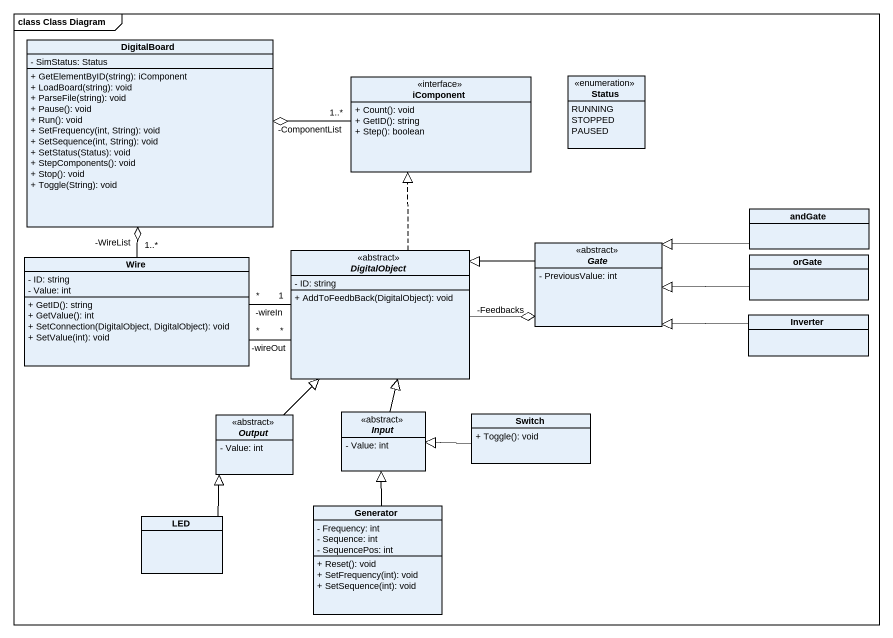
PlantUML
@startuml
mainframe class Class Diagram
hide circle
hide empty members
skinparam classAttributeIconSize 0
class DigitalBoard {
  - SimStatus: Status
  + GetElementByID(string): iComponent
  + LoadBoard(string): void
  + ParseFile(string): void
  + Pause(): void
  + Run(): void
  + SetFrequency(int, String): void
  + SetSequence(int, String): void
  + SetStatus(Status): void
  + StepComponents(): void
  + Stop(): void
  + Toggle(String): void
}
class iComponent <<interface>> {
  + Count(): void
  + GetID(): string
  + Step(): boolean
}
enum Status {
  RUNNING
  STOPPED
  PAUSED
}
class andGate
abstract class Gate <<abstract>> {
  - PreviousValue: int
}
class Wire {
  - ID: string
  - Value: int
  + GetID(): string
  + GetValue(): int
  + SetConnection(DigitalObject, DigitalObject): void
  + SetValue(int): void
}
abstract class DigitalObject <<abstract>> {
  - ID: string
  + AddToFeedbBack(DigitalObject): void
}
class orGate
class Inverter
abstract class Output <<abstract>> {
  - Value: int
}
abstract class Input <<abstract>> {
  - Value: int
}
class Switch {
  + Toggle(): void
}
class LED
class Generator {
  - Frequency: int
  - Sequence: int
  - SequencePos: int
  + Reset(): void
  + SetFrequency(int): void
  + SetSequence(int): void
}
iComponent "1..*" -left-o DigitalBoard : -ComponentList
andGate -left-|> Gate
Gate -left-|> DigitalObject
Wire "1..*" -up-o DigitalBoard : -WireList
Wire "*" -right- "1" DigitalObject : -wireIn
Wire "*" -right- "*" DigitalObject : -wireOut
DigitalObject .up.|> iComponent
DigitalObject -right-o Gate : -Feedbacks
orGate -left-|> Gate
Inverter -left-|> Gate
Output -up-|> DigitalObject
Input -up-|> DigitalObject
Switch -left-|> Input
LED -up-|> Output
Generator -up-|> Input
@enduml
